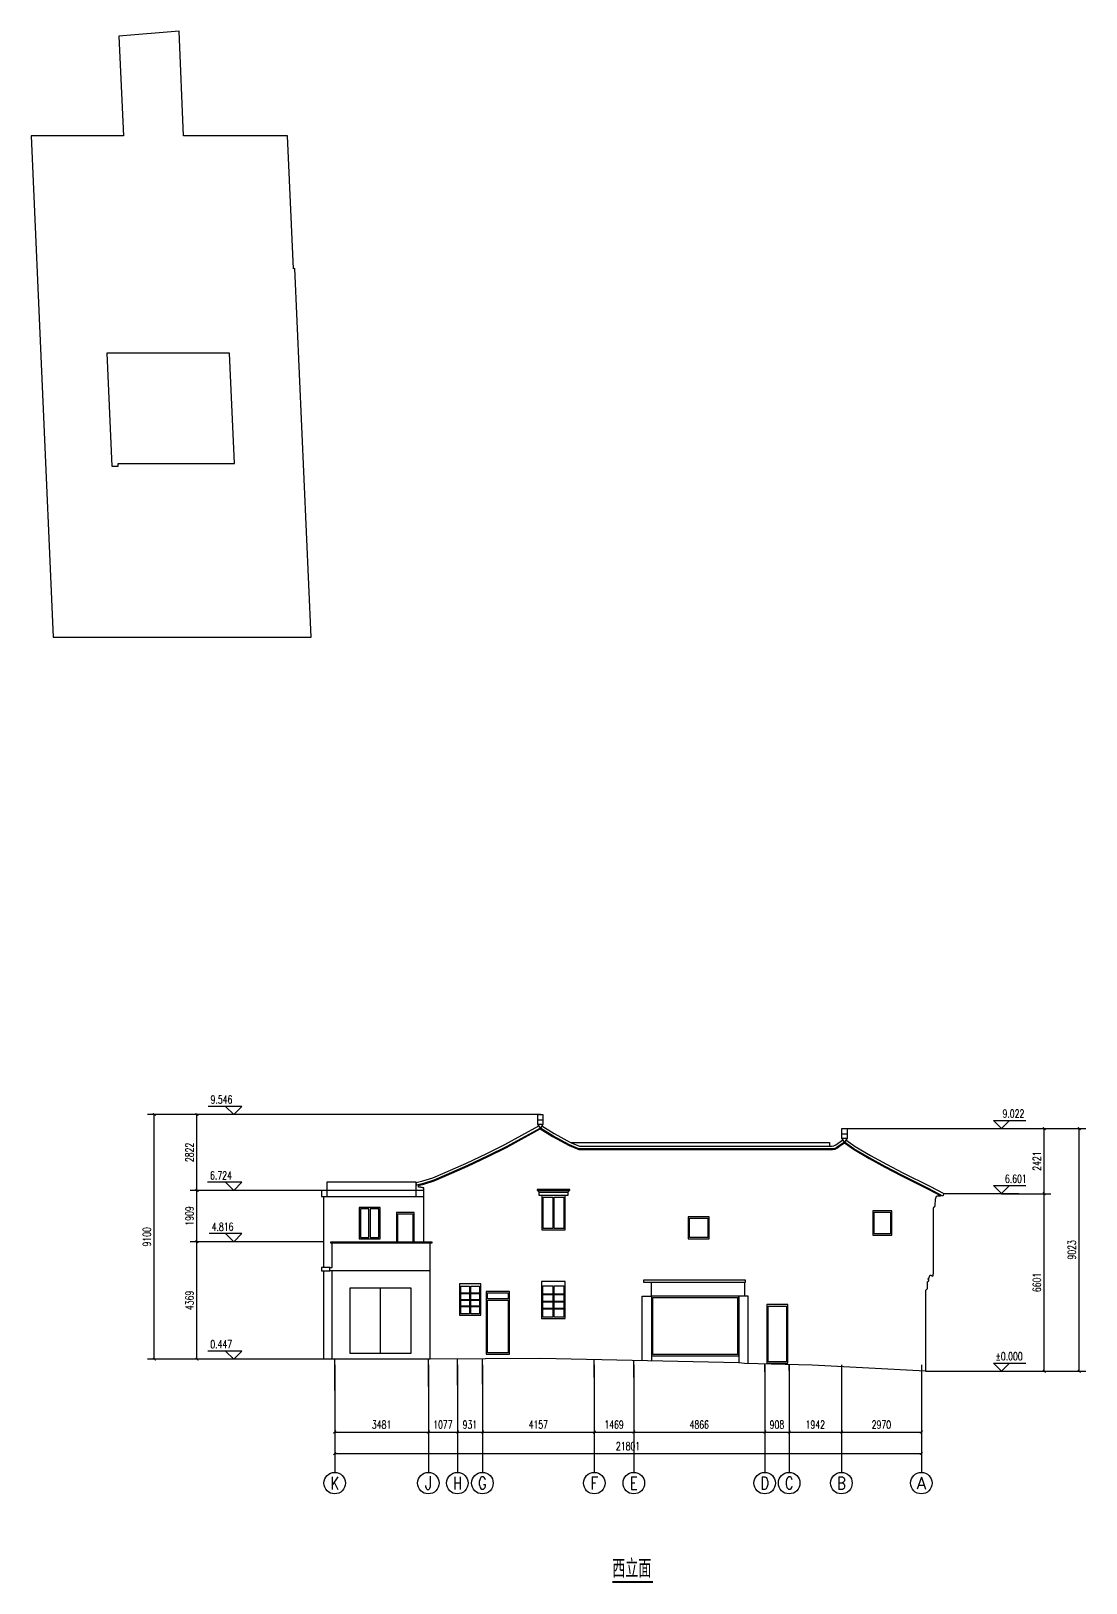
# Model space of a CAD drawing. Extents: x -20250 to 331240, y -699 to 63168.
# Drawn here: x 18308 to 57511, y -677 to 57031 of the extents above; entities that cross this region are included whole.
import ezdxf
from ezdxf.enums import TextEntityAlignment as Align

# ---------------------------------------------------------------- set-up
doc = ezdxf.new("R2010")
doc.units = 0
doc.header["$LTSCALE"] = 1000
doc.header["$MEASUREMENT"] = 0
for name, color, linetype in [('AXIS', 3, 'Continuous'), ('AXIS_TEXT', 7, 'Continuous'), ('DIM_ELEV', 3, 'Continuous'), ('DIM_SYMB', 3, 'Continuous'), ('DOTE', 1, 'Continuous'), ('PUB_DIM', 3, 'Continuous'), ('PUB_TEXT', 7, 'Continuous'), ('WALL', 9, 'Continuous'), ('窗', 4, 'Continuous'), ('门', 4, 'Continuous'), ('雨棚', 3, 'Continuous')]:
    doc.layers.add(name, color=color, linetype=linetype)
doc.styles.add('_TCH_AXIS', font='COMPLEX', dxfattribs={"bigfont": 'GBCBIG'})
doc.styles.add('_TCH_DIM', font='SIMPLEX', dxfattribs={"bigfont": 'GBCBIG'})
doc.styles.add('_TCH_DIM_T3', font='SIMPLEX', dxfattribs={"width": 0.705882, "bigfont": 'GBCBIG'})
doc.styles.add('COMPLEX', font='COMPLEX')
doc.styles.get("Standard").update_dxf_attribs({"font": 'gbenor.shx', "bigfont": 'gbcbig.shx'})
doc.dimstyles.new('_TCH_ARCH&&100', dxfattribs={"dimtxt": 297.5, "dimasz": 100, "dimexe": 250, "dimexo": 300, "dimgap": 126.25, "dimtad": 1, "dimdec": 0, "dimzin": 0, "dimdsep": 46, "dimtxsty": '_TCH_DIM_T3', "dimblk": 'ARCHTICK', "dimcen": 0.09, "dimclrt": 7, "dimazin": 2, "dimtfac": 1, "dimtdec": 0, "dimtix": 1, "dimtmove": 2, "dimatfit": 3, "dimfxl": 1, "dimtolj": 1, "dimtzin": 0, "dimarcsym": 0})

# ---------------------------------------------------------------- blocks, each defined once
blk = doc.blocks.new('_ArchTick')
at = {"color": 0, "linetype": 'ByBlock', "const_width": 0.4}
blk.add_lwpolyline([(-0.5, -0.5), (0.5, 0.5)], dxfattribs=at)
blk = doc.blocks.new('*D86')
at = {"layer": 'Defpoints', "color": 0, "transparency": 16777216}
for p in [(54373, 16220), (57261, 16220), (54373, 7198)]:
    blk.add_point(p, dxfattribs=at)
at = {"layer": 'PUB_DIM', "color": 0, "lineweight": -2, "transparency": 16777216}
for p, q in [((54673, 16220), (57511, 16220)), ((57261, 7198), (57261, 16220)), ((54673, 7198), (57511, 7198))]:
    blk.add_line(p, q, dxfattribs=at)
at = {"layer": 'PUB_DIM', "color": 0, "lineweight": -2, "transparency": 16777216, "xscale": 100, "yscale": 100, "zscale": 100}
for p, rotation in [((57261, 16220), 90), ((57261, 7198), 270)]:
    blk.add_blockref('_ArchTick', p, dxfattribs=dict(at, rotation=rotation))
at = {"layer": 'PUB_DIM', "color": 7, "transparency": 16777216, "insert": (56986, 11709), "char_height": 297.5, "attachment_point": 5, "rotation": 90, "style": '_TCH_DIM_T3'}
blk.add_mtext('\\A1;9023', dxfattribs=at)
blk = doc.blocks.new('*D87')
at = {"layer": 'Defpoints', "color": 0, "transparency": 16777216}
for p in [(54073, 13799), (55962, 13799), (54073, 7198)]:
    blk.add_point(p, dxfattribs=at)
at = {"layer": 'PUB_DIM', "color": 0, "lineweight": -2, "transparency": 16777216}
for p, q in [((54373, 13799), (56212, 13799)), ((55962, 7198), (55962, 13799)), ((54373, 7198), (56212, 7198))]:
    blk.add_line(p, q, dxfattribs=at)
at = {"layer": 'PUB_DIM', "color": 0, "lineweight": -2, "transparency": 16777216, "xscale": 100, "yscale": 100, "zscale": 100}
for p, rotation in [((55962, 13799), 90), ((55962, 7198), 270)]:
    blk.add_blockref('_ArchTick', p, dxfattribs=dict(at, rotation=rotation))
at = {"layer": 'PUB_DIM', "color": 7, "transparency": 16777216, "insert": (55687, 10498), "char_height": 297.5, "attachment_point": 5, "rotation": 90, "style": '_TCH_DIM_T3'}
blk.add_mtext('\\A1;6601', dxfattribs=at)
blk = doc.blocks.new('*D88')
at = {"layer": 'Defpoints', "color": 0, "transparency": 16777216}
for p in [(54073, 16220), (55962, 16220), (54073, 13799)]:
    blk.add_point(p, dxfattribs=at)
at = {"layer": 'PUB_DIM', "color": 0, "lineweight": -2, "transparency": 16777216}
for p, q in [((54373, 16220), (56212, 16220)), ((55962, 13799), (55962, 16220)), ((54373, 13799), (56212, 13799))]:
    blk.add_line(p, q, dxfattribs=at)
at = {"layer": 'PUB_DIM', "color": 0, "lineweight": -2, "transparency": 16777216, "xscale": 100, "yscale": 100, "zscale": 100}
for p, rotation in [((55962, 16220), 90), ((55962, 13799), 270)]:
    blk.add_blockref('_ArchTick', p, dxfattribs=dict(at, rotation=rotation))
at = {"layer": 'PUB_DIM', "color": 7, "transparency": 16777216, "insert": (55687, 15010), "char_height": 297.5, "attachment_point": 5, "rotation": 90, "style": '_TCH_DIM_T3'}
blk.add_mtext('\\A1;2421', dxfattribs=at)
blk = doc.blocks.new('*D89')
at = {"layer": 'Defpoints', "color": 0, "transparency": 16777216}
for p in [(22888, 16744), (25840, 16744), (25840, 7645)]:
    blk.add_point(p, dxfattribs=at)
at = {"layer": 'PUB_DIM', "color": 0, "lineweight": -2, "transparency": 16777216}
for p, q in [((25540, 16744), (22638, 16744)), ((22888, 7645), (22888, 16744)), ((25540, 7645), (22638, 7645))]:
    blk.add_line(p, q, dxfattribs=at)
at = {"layer": 'PUB_DIM', "color": 0, "lineweight": -2, "transparency": 16777216, "xscale": 100, "yscale": 100, "zscale": 100}
for p, rotation in [((22888, 16744), 90), ((22888, 7645), 270)]:
    blk.add_blockref('_ArchTick', p, dxfattribs=dict(at, rotation=rotation))
at = {"layer": 'PUB_DIM', "color": 7, "transparency": 16777216, "insert": (22613, 12194), "char_height": 297.5, "attachment_point": 5, "rotation": 90, "style": '_TCH_DIM_T3'}
blk.add_mtext('\\A1;9100', dxfattribs=at)
blk = doc.blocks.new('*D90')
at = {"layer": 'Defpoints', "color": 0, "transparency": 16777216}
for p in [(24474, 12014), (26140, 12014), (26140, 7645)]:
    blk.add_point(p, dxfattribs=at)
at = {"layer": 'PUB_DIM', "color": 0, "lineweight": -2, "transparency": 16777216}
for p, q in [((25840, 12014), (24224, 12014)), ((24474, 7645), (24474, 12014)), ((25840, 7645), (24224, 7645))]:
    blk.add_line(p, q, dxfattribs=at)
at = {"layer": 'PUB_DIM', "color": 0, "lineweight": -2, "transparency": 16777216, "xscale": 100, "yscale": 100, "zscale": 100}
for p, rotation in [((24474, 12014), 90), ((24474, 7645), 270)]:
    blk.add_blockref('_ArchTick', p, dxfattribs=dict(at, rotation=rotation))
at = {"layer": 'PUB_DIM', "color": 7, "transparency": 16777216, "insert": (24199, 9829), "char_height": 297.5, "attachment_point": 5, "rotation": 90, "style": '_TCH_DIM_T3'}
blk.add_mtext('\\A1;4369', dxfattribs=at)
blk = doc.blocks.new('*D91')
at = {"layer": 'Defpoints', "color": 0, "transparency": 16777216}
for p in [(24474, 13922), (26140, 13922), (26140, 12014)]:
    blk.add_point(p, dxfattribs=at)
at = {"layer": 'PUB_DIM', "color": 0, "lineweight": -2, "transparency": 16777216}
for p, q in [((25840, 13922), (24224, 13922)), ((24474, 12014), (24474, 13922)), ((25840, 12014), (24224, 12014))]:
    blk.add_line(p, q, dxfattribs=at)
at = {"layer": 'PUB_DIM', "color": 0, "lineweight": -2, "transparency": 16777216, "xscale": 100, "yscale": 100, "zscale": 100}
for p, rotation in [((24474, 13922), 90), ((24474, 12014), 270)]:
    blk.add_blockref('_ArchTick', p, dxfattribs=dict(at, rotation=rotation))
at = {"layer": 'PUB_DIM', "color": 7, "transparency": 16777216, "insert": (24199, 12968), "char_height": 297.5, "attachment_point": 5, "rotation": 90, "style": '_TCH_DIM_T3'}
blk.add_mtext('\\A1;1909', dxfattribs=at)
blk = doc.blocks.new('*D92')
at = {"layer": 'Defpoints', "color": 0, "transparency": 16777216}
for p in [(24474, 16744), (26140, 16744), (26140, 13922)]:
    blk.add_point(p, dxfattribs=at)
at = {"layer": 'PUB_DIM', "color": 0, "lineweight": -2, "transparency": 16777216}
for p, q in [((25840, 16744), (24224, 16744)), ((24474, 13922), (24474, 16744)), ((25840, 13922), (24224, 13922))]:
    blk.add_line(p, q, dxfattribs=at)
at = {"layer": 'PUB_DIM', "color": 0, "lineweight": -2, "transparency": 16777216, "xscale": 100, "yscale": 100, "zscale": 100}
for p, rotation in [((24474, 16744), 90), ((24474, 13922), 270)]:
    blk.add_blockref('_ArchTick', p, dxfattribs=dict(at, rotation=rotation))
at = {"layer": 'PUB_DIM', "color": 7, "transparency": 16777216, "insert": (24199, 15333), "char_height": 297.5, "attachment_point": 5, "rotation": 90, "style": '_TCH_DIM_T3'}
blk.add_mtext('\\A1;2822', dxfattribs=at)
blk = doc.blocks.new('*D123')
at = {"layer": 'AXIS', "color": 0, "lineweight": -2, "transparency": 16777216}
for p, q in [((48424, 7136), (48424, 4686)), ((51394, 7136), (51394, 4686)), ((48424, 4936), (51394, 4936))]:
    blk.add_line(p, q, dxfattribs=at)
at = {"layer": 'Defpoints', "color": 0, "transparency": 16777216}
for p in [(48424, 7436), (51394, 7436), (51394, 4936)]:
    blk.add_point(p, dxfattribs=at)
at = {"layer": 'AXIS', "color": 0, "lineweight": -2, "transparency": 16777216, "xscale": 100, "yscale": 100, "zscale": 100, "rotation": 180}
blk.add_blockref('_ArchTick', (48424, 4936), dxfattribs=at)
at = {"layer": 'AXIS', "color": 0, "lineweight": -2, "transparency": 16777216, "xscale": 100, "yscale": 100, "zscale": 100}
blk.add_blockref('_ArchTick', (51394, 4936), dxfattribs=at)
at = {"layer": 'AXIS', "color": 7, "transparency": 16777216, "insert": (49909, 5211), "char_height": 297.5, "attachment_point": 5, "style": '_TCH_DIM_T3'}
blk.add_mtext('\\A1;2970', dxfattribs=at)
blk = doc.blocks.new('*D124')
at = {"layer": 'AXIS', "color": 0, "lineweight": -2, "transparency": 16777216}
for p, q in [((46482, 7136), (46482, 4686)), ((48424, 7136), (48424, 4686)), ((46482, 4936), (48424, 4936))]:
    blk.add_line(p, q, dxfattribs=at)
at = {"layer": 'Defpoints', "color": 0, "transparency": 16777216}
for p in [(46482, 7436), (48424, 7436), (48424, 4936)]:
    blk.add_point(p, dxfattribs=at)
at = {"layer": 'AXIS', "color": 0, "lineweight": -2, "transparency": 16777216, "xscale": 100, "yscale": 100, "zscale": 100, "rotation": 180}
blk.add_blockref('_ArchTick', (46482, 4936), dxfattribs=at)
at = {"layer": 'AXIS', "color": 0, "lineweight": -2, "transparency": 16777216, "xscale": 100, "yscale": 100, "zscale": 100}
blk.add_blockref('_ArchTick', (48424, 4936), dxfattribs=at)
at = {"layer": 'AXIS', "color": 7, "transparency": 16777216, "insert": (47453, 5211), "char_height": 297.5, "attachment_point": 5, "style": '_TCH_DIM_T3'}
blk.add_mtext('\\A1;1942', dxfattribs=at)
blk = doc.blocks.new('*D125')
at = {"layer": 'AXIS', "color": 0, "lineweight": -2, "transparency": 16777216}
for p, q in [((45574, 7136), (45574, 4686)), ((46482, 7136), (46482, 4686)), ((45574, 4936), (46482, 4936))]:
    blk.add_line(p, q, dxfattribs=at)
at = {"layer": 'Defpoints', "color": 0, "transparency": 16777216}
for p in [(45574, 7436), (46482, 7436), (46482, 4936)]:
    blk.add_point(p, dxfattribs=at)
at = {"layer": 'AXIS', "color": 0, "lineweight": -2, "transparency": 16777216, "xscale": 100, "yscale": 100, "zscale": 100, "rotation": 180}
blk.add_blockref('_ArchTick', (45574, 4936), dxfattribs=at)
at = {"layer": 'AXIS', "color": 0, "lineweight": -2, "transparency": 16777216, "xscale": 100, "yscale": 100, "zscale": 100}
blk.add_blockref('_ArchTick', (46482, 4936), dxfattribs=at)
at = {"layer": 'AXIS', "color": 7, "transparency": 16777216, "insert": (46028, 5211), "char_height": 297.5, "attachment_point": 5, "style": '_TCH_DIM_T3'}
blk.add_mtext('\\A1;908', dxfattribs=at)
blk = doc.blocks.new('*D126')
at = {"layer": 'AXIS', "color": 0, "lineweight": -2, "transparency": 16777216}
for p, q in [((40708, 7136), (40708, 4686)), ((45574, 7136), (45574, 4686)), ((40708, 4936), (45574, 4936))]:
    blk.add_line(p, q, dxfattribs=at)
at = {"layer": 'Defpoints', "color": 0, "transparency": 16777216}
for p in [(40708, 7436), (45574, 7436), (45574, 4936)]:
    blk.add_point(p, dxfattribs=at)
at = {"layer": 'AXIS', "color": 0, "lineweight": -2, "transparency": 16777216, "xscale": 100, "yscale": 100, "zscale": 100, "rotation": 180}
blk.add_blockref('_ArchTick', (40708, 4936), dxfattribs=at)
at = {"layer": 'AXIS', "color": 0, "lineweight": -2, "transparency": 16777216, "xscale": 100, "yscale": 100, "zscale": 100}
blk.add_blockref('_ArchTick', (45574, 4936), dxfattribs=at)
at = {"layer": 'AXIS', "color": 7, "transparency": 16777216, "insert": (43141, 5211), "char_height": 297.5, "attachment_point": 5, "style": '_TCH_DIM_T3'}
blk.add_mtext('\\A1;4866', dxfattribs=at)
blk = doc.blocks.new('*D127')
at = {"layer": 'AXIS', "color": 0, "lineweight": -2, "transparency": 16777216}
for p, q in [((39239, 7136), (39239, 4686)), ((40708, 7136), (40708, 4686)), ((39239, 4936), (40708, 4936))]:
    blk.add_line(p, q, dxfattribs=at)
at = {"layer": 'Defpoints', "color": 0, "transparency": 16777216}
for p in [(39239, 7436), (40708, 7436), (40708, 4936)]:
    blk.add_point(p, dxfattribs=at)
at = {"layer": 'AXIS', "color": 0, "lineweight": -2, "transparency": 16777216, "xscale": 100, "yscale": 100, "zscale": 100, "rotation": 180}
blk.add_blockref('_ArchTick', (39239, 4936), dxfattribs=at)
at = {"layer": 'AXIS', "color": 0, "lineweight": -2, "transparency": 16777216, "xscale": 100, "yscale": 100, "zscale": 100}
blk.add_blockref('_ArchTick', (40708, 4936), dxfattribs=at)
at = {"layer": 'AXIS', "color": 7, "transparency": 16777216, "insert": (39974, 5211), "char_height": 297.5, "attachment_point": 5, "style": '_TCH_DIM_T3'}
blk.add_mtext('\\A1;1469', dxfattribs=at)
blk = doc.blocks.new('*D128')
at = {"layer": 'AXIS', "color": 0, "lineweight": -2, "transparency": 16777216}
for p, q in [((35082, 7136), (35082, 4686)), ((39239, 7136), (39239, 4686)), ((35082, 4936), (39239, 4936))]:
    blk.add_line(p, q, dxfattribs=at)
at = {"layer": 'Defpoints', "color": 0, "transparency": 16777216}
for p in [(35082, 7436), (39239, 7436), (39239, 4936)]:
    blk.add_point(p, dxfattribs=at)
at = {"layer": 'AXIS', "color": 0, "lineweight": -2, "transparency": 16777216, "xscale": 100, "yscale": 100, "zscale": 100, "rotation": 180}
blk.add_blockref('_ArchTick', (35082, 4936), dxfattribs=at)
at = {"layer": 'AXIS', "color": 0, "lineweight": -2, "transparency": 16777216, "xscale": 100, "yscale": 100, "zscale": 100}
blk.add_blockref('_ArchTick', (39239, 4936), dxfattribs=at)
at = {"layer": 'AXIS', "color": 7, "transparency": 16777216, "insert": (37161, 5211), "char_height": 297.5, "attachment_point": 5, "style": '_TCH_DIM_T3'}
blk.add_mtext('\\A1;4157', dxfattribs=at)
blk = doc.blocks.new('*D129')
at = {"layer": 'AXIS', "color": 0, "lineweight": -2, "transparency": 16777216}
for p, q in [((34152, 7136), (34152, 4686)), ((35082, 7136), (35082, 4686)), ((34152, 4936), (35082, 4936))]:
    blk.add_line(p, q, dxfattribs=at)
at = {"layer": 'Defpoints', "color": 0, "transparency": 16777216}
for p in [(34152, 7436), (35082, 7436), (35082, 4936)]:
    blk.add_point(p, dxfattribs=at)
at = {"layer": 'AXIS', "color": 0, "lineweight": -2, "transparency": 16777216, "xscale": 100, "yscale": 100, "zscale": 100, "rotation": 180}
blk.add_blockref('_ArchTick', (34152, 4936), dxfattribs=at)
at = {"layer": 'AXIS', "color": 0, "lineweight": -2, "transparency": 16777216, "xscale": 100, "yscale": 100, "zscale": 100}
blk.add_blockref('_ArchTick', (35082, 4936), dxfattribs=at)
at = {"layer": 'AXIS', "color": 7, "transparency": 16777216, "insert": (34617, 5211), "char_height": 297.5, "attachment_point": 5, "style": '_TCH_DIM_T3'}
blk.add_mtext('\\A1;931', dxfattribs=at)
blk = doc.blocks.new('*D130')
at = {"layer": 'AXIS', "color": 0, "lineweight": -2, "transparency": 16777216}
for p, q in [((33074, 7136), (33074, 4686)), ((34152, 7136), (34152, 4686)), ((33074, 4936), (34152, 4936))]:
    blk.add_line(p, q, dxfattribs=at)
at = {"layer": 'Defpoints', "color": 0, "transparency": 16777216}
for p in [(33074, 7436), (34152, 7436), (34152, 4936)]:
    blk.add_point(p, dxfattribs=at)
at = {"layer": 'AXIS', "color": 0, "lineweight": -2, "transparency": 16777216, "xscale": 100, "yscale": 100, "zscale": 100, "rotation": 180}
blk.add_blockref('_ArchTick', (33074, 4936), dxfattribs=at)
at = {"layer": 'AXIS', "color": 0, "lineweight": -2, "transparency": 16777216, "xscale": 100, "yscale": 100, "zscale": 100}
blk.add_blockref('_ArchTick', (34152, 4936), dxfattribs=at)
at = {"layer": 'AXIS', "color": 7, "transparency": 16777216, "insert": (33613, 5211), "char_height": 297.5, "attachment_point": 5, "style": '_TCH_DIM_T3'}
blk.add_mtext('\\A1;1077', dxfattribs=at)
blk = doc.blocks.new('*D131')
at = {"layer": 'AXIS', "color": 0, "lineweight": -2, "transparency": 16777216}
for p, q in [((29593, 7136), (29593, 4686)), ((33074, 7136), (33074, 4686)), ((29593, 4936), (33074, 4936))]:
    blk.add_line(p, q, dxfattribs=at)
at = {"layer": 'Defpoints', "color": 0, "transparency": 16777216}
for p in [(29593, 7436), (33074, 7436), (33074, 4936)]:
    blk.add_point(p, dxfattribs=at)
at = {"layer": 'AXIS', "color": 0, "lineweight": -2, "transparency": 16777216, "xscale": 100, "yscale": 100, "zscale": 100, "rotation": 180}
blk.add_blockref('_ArchTick', (29593, 4936), dxfattribs=at)
at = {"layer": 'AXIS', "color": 0, "lineweight": -2, "transparency": 16777216, "xscale": 100, "yscale": 100, "zscale": 100}
blk.add_blockref('_ArchTick', (33074, 4936), dxfattribs=at)
at = {"layer": 'AXIS', "color": 7, "transparency": 16777216, "insert": (31334, 5211), "char_height": 297.5, "attachment_point": 5, "style": '_TCH_DIM_T3'}
blk.add_mtext('\\A1;3481', dxfattribs=at)
blk = doc.blocks.new('*D132')
at = {"layer": 'AXIS', "color": 0, "lineweight": -2, "transparency": 16777216}
for p, q in [((29593, 7136), (29593, 3886)), ((51394, 7136), (51394, 3886)), ((29593, 4136), (51394, 4136))]:
    blk.add_line(p, q, dxfattribs=at)
at = {"layer": 'Defpoints', "color": 0, "transparency": 16777216}
for p in [(29593, 7436), (51394, 7436), (51394, 4136)]:
    blk.add_point(p, dxfattribs=at)
at = {"layer": 'AXIS', "color": 0, "lineweight": -2, "transparency": 16777216, "xscale": 100, "yscale": 100, "zscale": 100, "rotation": 180}
blk.add_blockref('_ArchTick', (29593, 4136), dxfattribs=at)
at = {"layer": 'AXIS', "color": 0, "lineweight": -2, "transparency": 16777216, "xscale": 100, "yscale": 100, "zscale": 100}
blk.add_blockref('_ArchTick', (51394, 4136), dxfattribs=at)
at = {"layer": 'AXIS', "color": 7, "transparency": 16777216, "insert": (40494, 4411), "char_height": 297.5, "attachment_point": 5, "style": '_TCH_DIM_T3'}
blk.add_mtext('\\A1;21801', dxfattribs=at)
blk = doc.blocks.new('_AXISO')
blk.add_circle((0, 0), 0.5)
at = {"layer": 'AXIS_TEXT', "style": 'COMPLEX', "width": 1.041667}
blk.add_attdef('A', text='', height=0.56, dxfattribs=at).set_placement((-0.25, -0.28), (0.25, -0.28), align=Align.FIT)

msp = doc.modelspace()

# ---------------------------------------------------------------- linework, layer by layer
for points in [[(19130.5, 34487), (28713.9, 34486.9), (28109.4, 48196.7), (28059.5, 48194.5), (27841.7, 53131.4), (23978.8, 53131.4), (23806.9, 57030.9), (21575.3, 56845.1), (21575.3, 56845.1), (21739.1, 53131.4), (18308.4, 53131.4)], [(25688.5, 45049.8), (21119.4, 45049.8), (21304.3, 40855.9), (21551.6, 40855.9), (21551.6, 40955.9), (25869, 40955.9)]]:
    msp.add_lwpolyline(points, close=True)
at = {"layer": 'AXIS'}
for p, q in [((29593.2, 7435.8), (29593.2, 3435.8)), ((33074.4, 7435.8), (33074.4, 3435.8)), ((34151.5, 7435.8), (34151.5, 3435.8)), ((35082.5, 7435.8), (35082.5, 3435.8)), ((39239.2, 7435.8), (39239.2, 3435.8)), ((40708.1, 7435.8), (40708.1, 3435.8)), ((45574.1, 7435.8), (45574.1, 3435.8)), ((46481.8, 7435.8), (46481.8, 3435.8)), ((48424.2, 7435.8), (48424.2, 3435.8)), ((51393.9, 7435.8), (51393.9, 3435.8))]:
    msp.add_line(p, q, dxfattribs=at)
at = {"layer": 'DIM_ELEV'}
for p, q in [((26140, 17044.3), (24885.5, 17044.3)), ((25840, 16744.3), (25540, 17044.3)), ((26581.7, 16744.3), (25540, 16744.3)), ((25840, 16744.3), (26140, 17044.3)), ((53944.3, 16220.4), (54672.6, 16220.4)), ((54372.6, 16220.4), (54072.6, 16520.4)), ((54072.6, 16520.4), (55281.1, 16520.4)), ((54372.6, 16220.4), (54672.6, 16520.4)), ((26140, 14222.3), (24862.5, 14222.3)), ((25840, 13922.3), (25540, 14222.3)), ((26581.7, 13922.3), (25540, 13922.3)), ((25840, 13922.3), (26140, 14222.3)), ((54372.6, 13799.2), (54072.6, 14099.2)), ((54072.6, 14099.2), (55281.1, 14099.2)), ((54372.6, 13799.2), (54672.6, 14099.2)), ((53944.3, 13799.2), (54672.6, 13799.2)), ((26140, 12313.8), (24931.5, 12313.8)), ((25840, 12013.8), (25540, 12313.8)), ((25840, 12013.8), (26140, 12313.8)), ((26581.7, 12013.8), (25540, 12013.8)), ((26140, 7944.6), (24874, 7944.6)), ((25840, 7644.6), (25540, 7944.6)), ((26581.7, 7644.6), (25540, 7644.6)), ((25840, 7644.6), (26140, 7944.6)), ((53944.3, 7197.7), (54672.6, 7197.7)), ((54372.6, 7197.7), (54072.6, 7497.7)), ((54072.6, 7497.7), (55281.1, 7497.7)), ((54372.6, 7197.7), (54672.6, 7497.7))]:
    msp.add_line(p, q, dxfattribs=at)
at = {"layer": 'DIM_SYMB', "const_width": 70}
msp.add_lwpolyline([(39905.4, -641.7), (41415.6, -641.7)], dxfattribs=at)
at = {"layer": 'DOTE'}
for p, q in [((29593.2, 6474.6, 0), (29593.2, 7644.6, 0)), ((33074.4, 6628.1, 0), (33074.4, 7644.6, 0)), ((34151.5, 6675.6, 0), (34151.5, 7649.6, 0)), ((35082.5, 6716.6, 0), (35082.5, 7656.4, 0)), ((39239.2, 6964.7, 0), (39239.2, 7636.7, 0)), ((40708.1, 6964.7, 0), (40708.1, 7603.6, 0)), ((45574.1, 7179.2, 0), (45574.1, 7478.3, 0)), ((46481.8, 7219.2, 0), (46481.8, 7456.2, 0))]:
    msp.add_line(p, q, dxfattribs=at)
at = {"layer": 'DOTE', "elevation": 0}
for points in [[(37235.1, 16744.3), (26140, 16744.3)], [(48534.7, 16220.4), (55018.4, 16220.4)], [(29187.1, 13922.3), (26140, 13922.3)], [(52234.1, 13799.2), (55018.4, 13799.2)], [(29187.1, 12013.8), (26140, 12013.8)], [(29187.1, 7644.6), (26140, 7644.6)], [(51545.3, 7197.7), (55018.4, 7197.7)]]:
    msp.add_lwpolyline(points, dxfattribs=at)
at = {"layer": 'WALL'}
for points in [[(37136.9, 16387.6, 0), (37136.9, 16547.8, 0), (37136.9, 16744.3, 0), (37333.2, 16744.3, 0), (37333.2, 16547.8, 0), (37333.2, 16387.6, 0)], [(48589.2, 15797.4, 0), (48934, 15552.4, 0), (49510.6, 15218, 0), (50095.1, 14892.4, 0), (50709, 14575.9, 0), (51703.6, 14076.8, 0), (52234.1, 13799.2, 0), (52188.2, 13711.4, 0), (51658.4, 13988.7, 0), (50664.1, 14487.6, 0), (50048.3, 14805.1, 0), (49461.6, 15131.8, 0), (48880.4, 15469, 0), (48534.7, 15714.6, 0), (48356.2, 15594.7, 0), (48268.8, 15529.1, 0), (48177.4, 15482.7, 0), (48090.9, 15460.6, 0), (38665.2, 15460.6, 0), (38314, 15614.5, 0), (37702.7, 15951.1, 0), (37235.1, 16238.6, 0), (35965.8, 15542.7, 0), (35288.9, 15206.6, 0), (34526.5, 14848.2, 0), (33739.4, 14494.6, 0), (33278.9, 14301.7, 0), (32899, 14176.8, 0), (32646.1, 14118, 0), (32623.6, 14214.5, 0), (32871.3, 14272.1, 0), (33241.6, 14393.6, 0), (33698.4, 14584.7, 0), (34485.1, 14938.2, 0), (35245.8, 15295.8, 0), (35919.9, 15630.5, 0), (37180.4, 16321.6, 0)], [(32683.2, 14126.6, 0), (32688.9, 14102.2, 0), (32906, 14152.7, 0), (33288.3, 14278.4, 0), (33749.8, 14471.7, 0), (34537, 14825.4, 0), (35299.8, 15184, 0), (35977.4, 15520.4, 0), (37234.3, 16209.5, 0), (37690, 15929.4, 0), (38302.9, 15591.9, 0), (38659.9, 15435.5, 0), (48094.1, 15435.5, 0), (48186.3, 15459.1, 0), (48282.1, 15507.7, 0), (48370.8, 15574.2, 0), (48534.3, 15684.1, 0), (48866.8, 15447.8, 0), (49449.2, 15110, 0), (50036.4, 14782.9, 0), (50652.7, 14465.2, 0), (51646.9, 13966.4, 0), (52114.1, 13721.9, 0), (52125.8, 13744.1, 0)], [(37136.9, 16547.8, 0), (37333.2, 16547.8, 0)], [(37289.6, 16321.3, 0), (37752.5, 16036.7, 0), (38357.9, 15703.4, 0), (38685.9, 15559.6, 0), (48078.4, 15559.6, 0), (48142.3, 15576, 0), (48216.2, 15613.5, 0), (48298.8, 15675.5, 0), (48480.2, 15797.3, 0)], [(48436.5, 15863.6, 0), (48436.5, 16023.9, 0), (48436.5, 16220.4, 0), (48632.8, 16220.4, 0), (48632.8, 16023.9, 0), (48632.8, 15863.6, 0)], [(38351.4, 15707, 0), (47982.6, 15707, 0), (47982.6, 15559.6, 0)], [(48436.5, 16023.9, 0), (48632.8, 16023.9, 0)], [(32900.8, 13922.3, 0), (29096.2, 13922.3, 0), (29096.2, 13691.1, 0), (32900.8, 13691.1, 0)], [(32900.8, 12013.8, 0), (32900.8, 14013.1, 0), (32849.2, 14013.1, 0), (32849.2, 14031.3, 0), (32787.8, 14031.3, 0), (32787.8, 14043.6, 0), (32700.9, 14043.6, 0), (32700.9, 14105, 0)], [(38289.6, 13918.2, 0), (38257, 13843.4, 0), (37194.6, 13843.4, 0), (37162.1, 13918.2, 0)], [(52103.8, 13727.3, 0), (52085.7, 13703.7, 0), (51964.2, 13703.7, 0), (51962.3, 13697.4, 0), (51955, 13689.8, 0), (51946.8, 13683.4, 0), (51937.3, 13679.4, 0), (51934, 13650.4, 0), (51929.5, 13642.2, 0), (51924.3, 13637.7, 0), (51919, 13634.7, 0), (51917.9, 13609.9, 0), (51913.9, 13605.9, 0), (51905.1, 13602.2, 0), (51891.4, 13336.3, 0), (51887.1, 13327.5, 0), (51884.4, 13320.8, 0), (51878.5, 13307.9, 0), (51872.9, 13302.5, 0), (51861.7, 13295.7, 0), (51850.5, 13290.6, 0), (51849.4, 13282.8, 0), (51845.9, 13278.3, 0), (51841.2, 13275.5, 0), (51836.4, 13272.3, 0), (51836.4, 10801, 0), (51818.6, 10787.8, 0), (51816.4, 10777.2, 0), (51819.3, 10744.4, 0), (51809, 10741.2, 0), (51806.7, 10735.7, 0), (51813.2, 10728.7, 0), (51812.8, 10723.8, 0), (51805.4, 10724.8, 0), (51773.7, 10744, 0), (51755.3, 10753.1, 0), (51737.8, 10759, 0), (51727.7, 10759, 0), (51714.5, 10752.4, 0), (51702.1, 10744.3, 0), (51695.2, 10736.4, 0), (51687.3, 10723.2, 0), (51684.1, 10707, 0), (51681.1, 10691.6, 0), (51674.9, 10672.3, 0), (51668.5, 10657.3, 0), (51655.3, 10647, 0), (51643.7, 10640.1, 0), (51630.6, 10631.9, 0), (51661.1, 10591.4, 0), (51663.2, 10580.4, 0), (51662.7, 10571.1, 0), (51660.1, 10562.7, 0), (51654.4, 10554.6, 0), (51645.4, 10545.4, 0), (51645, 10538.5, 0), (51641.8, 10528.8, 0), (51635, 10522.7, 0), (51625.4, 10517.9, 0), (51610.9, 10513.1, 0), (51610.9, 10278.2, 0), (51609.2, 10265.7, 0), (51606, 10257.2, 0), (51597.1, 10252.8, 0), (51594.1, 10239.2, 0), (51588.3, 10231.6, 0), (51577.7, 10225, 0), (51567.8, 10223.1, 0), (51564.3, 10213.6, 0), (51555.6, 10204.7, 0), (51545.3, 10198.9, 0), (51545.3, 7197.7, 0), (47336.5, 7427.8, 0), (44821.4, 7488.9, 0), (44614.8, 7508.5, 0), (37250.9, 7674.4, 0), (33145.8, 7644.6, 0), (29187.1, 7644.6, 0)], [(29187.1, 11054.8, 0), (29187.1, 13691.1, 0)], [(38257, 13843.4, 0), (38257, 13725.1, 0), (37194.6, 13725.1, 0), (37194.6, 13843.4, 0)], [(33145.8, 10934.2, 0), (29410.3, 10934.2, 0), (29410.3, 11054.8, 0), (29501.1, 11054.8, 0), (29501.1, 11961.1, 0)], [(33145.8, 7644.6, 0), (33145.8, 11961.1, 0)], [(29410.3, 11054.8, 0), (29096.2, 11054.8, 0), (29096.2, 10934.2, 0), (29410.3, 10934.2, 0)], [(29187.1, 7644.6, 0), (29187.1, 10934.2, 0)], [(29501.1, 7644.6, 0), (29501.1, 10934.2, 0)], [(41359.9, 9984.4, 0), (41359.9, 10511.1, 0)], [(44828.6, 9984.4, 0), (44828.6, 10511.1, 0)], [(41018.3, 7589.6, 0), (41018.3, 9984.4, 0), (41359.9, 9984.4, 0), (41359.9, 7581.9, 0)], [(44956.4, 7485.7, 0), (44956.4, 9984.4, 0), (44614.8, 9984.4, 0), (44614.8, 7508.5, 0)]]:
    msp.add_polyline3d(points, dxfattribs=at)
for points in [[(37235.1, 16238.6, 0), (37136.9, 16387.6, 0), (37333.2, 16387.6, 0)], [(48534.7, 15714.6, 0), (48436.5, 15863.6, 0), (48632.8, 15863.6, 0)], [(38328.6, 13956.7, 0), (37123.1, 13956.7, 0), (37123.1, 13918.2, 0), (38328.6, 13918.2, 0)], [(29447.1, 11961.1, 0), (29447.1, 12013.8, 0), (33199.9, 12013.8, 0), (33199.9, 11961.1, 0)], [(44861.2, 10577.2, 0), (41073, 10577.2, 0), (41073, 10511.1, 0), (44861.2, 10511.1, 0)]]:
    msp.add_polyline3d(points, close=True, dxfattribs=at)
at = {"layer": '窗'}
for points in [[(31278.5, 13287.4, 0), (30502, 13287.4, 0), (30502, 12117.2, 0), (31278.5, 12117.2, 0)], [(38157.6, 13725.1, 0), (37294, 13725.1, 0), (37294, 12448.3, 0), (38157.6, 12448.3, 0)], [(37344, 13675.1, 0), (37700.8, 13675.1, 0), (37700.8, 12498.3, 0), (37344, 12498.3, 0)], [(37750.8, 13675.1, 0), (38107.6, 13675.1, 0), (38107.6, 12498.3, 0), (37750.8, 12498.3, 0)], [(30865.3, 13237.4, 0), (30552, 13237.4, 0), (30552, 12167.2, 0), (30865.3, 12167.2, 0)], [(30915.3, 13237.4, 0), (30915.3, 12167.2, 0), (31228.5, 12167.2, 0), (31228.5, 13237.4, 0)], [(43514.5, 12933.6, 0), (42724.1, 12933.6, 0), (42724.1, 12122.3, 0), (43514.5, 12122.3, 0)], [(42774.1, 12883.6, 0), (43464.5, 12883.6, 0), (43464.5, 12172.3, 0), (42774.1, 12172.3, 0)], [(50292.5, 13162.8, 0), (49587.3, 13162.8, 0), (49587.3, 12250.5, 0), (50292.5, 12250.5, 0)], [(49637.3, 13112.8, 0), (50242.5, 13112.8, 0), (50242.5, 12300.5, 0), (49637.3, 12300.5, 0)], [(35029.4, 10441.7, 0), (34227.8, 10441.7, 0), (34227.8, 9281.7, 0), (35029.4, 9281.7, 0)], [(38157.6, 10531.3, 0), (37281.9, 10531.3, 0), (37281.9, 9162.7, 0), (38157.6, 9162.7, 0)], [(34277.8, 10355.4, 0), (34603.7, 10355.4, 0), (34603.7, 9331.7, 0), (34277.8, 9331.7, 0)], [(34653.6, 10355.4, 0), (34979.4, 10355.4, 0), (34979.4, 9331.7, 0), (34653.6, 9331.7, 0)], [(37331.9, 10370, 0), (37694.7, 10370, 0), (37694.7, 9212.7, 0), (37331.9, 9212.7, 0)], [(37744.7, 10370, 0), (38107.6, 10370, 0), (38107.6, 9212.7, 0), (37744.7, 9212.7, 0)]]:
    msp.add_polyline3d(points, close=True, dxfattribs=at)
for points in [[(34277.8, 10114.4, 0), (34603.7, 10114.4, 0)], [(34277.8, 10087.5, 0), (34603.7, 10087.5, 0)], [(34277.8, 9868.6, 0), (34603.7, 9868.6, 0)], [(34277.8, 9841.7, 0), (34603.7, 9841.7, 0)], [(34653.6, 10114.4, 0), (34979.4, 10114.4, 0)], [(34653.6, 10087.5, 0), (34979.4, 10087.5, 0)], [(34653.6, 9868.6, 0), (34979.4, 9868.6, 0)], [(34653.6, 9841.7, 0), (34979.4, 9841.7, 0)], [(37331.9, 10079.5, 0), (37694.7, 10079.5, 0)], [(37331.9, 10052.6, 0), (37694.7, 10052.6, 0)], [(37744.7, 10079.5, 0), (38107.6, 10079.5, 0)], [(37744.7, 10052.6, 0), (38107.6, 10052.6, 0)], [(34277.8, 9633.8, 0), (34603.7, 9633.8, 0)], [(34277.8, 9606.9, 0), (34603.7, 9606.9, 0)], [(34653.6, 9633.8, 0), (34979.4, 9633.8, 0)], [(34653.6, 9606.9, 0), (34979.4, 9606.9, 0)], [(37331.9, 9804.1, 0), (37694.7, 9804.1, 0)], [(37331.9, 9777.1, 0), (37694.7, 9777.1, 0)], [(37331.9, 9540.4, 0), (37694.7, 9540.4, 0)], [(37331.9, 9513.5, 0), (37694.7, 9513.5, 0)], [(37744.7, 9804.1, 0), (38107.6, 9804.1, 0)], [(37744.7, 9777.1, 0), (38107.6, 9777.1, 0)], [(37744.7, 9540.4, 0), (38107.6, 9540.4, 0)], [(37744.7, 9513.5, 0), (38107.6, 9513.5, 0)]]:
    msp.add_polyline3d(points, dxfattribs=at)
at = {"layer": '门'}
for points in [[(32550.7, 12013.7, 0), (32550.7, 13103.5, 0), (31888.2, 13103.5, 0), (31888.2, 12013.7, 0)], [(31938.2, 12013.7, 0), (31938.2, 13053.5, 0), (32500.7, 13053.5, 0), (32500.7, 12013.7, 0)], [(31293.7, 7864.9, 0), (31293.7, 10290.2, 0)]]:
    msp.add_polyline3d(points, dxfattribs=at)
for points in [[(32436.6, 10290.2, 0), (30150.9, 10290.2, 0), (30150.9, 7864.9, 0), (32436.6, 7864.9, 0)], [(36092.4, 10158.2, 0), (35216.1, 10158.2, 0), (35216.1, 7833.1, 0), (36092.4, 7833.1, 0)], [(35266.1, 9886.6, 0), (35266.1, 10108.2, 0), (36042.4, 10108.2, 0), (36042.4, 9886.6, 0)], [(35266.1, 9836.6, 0), (36042.4, 9836.6, 0), (36042.4, 7883.1, 0), (35266.1, 7883.1, 0)], [(44614.8, 9984.4, 0), (41359.9, 9984.4, 0), (41359.9, 7764.5, 0), (44614.8, 7764.5, 0)], [(41409.9, 9934.4, 0), (44564.8, 9934.4, 0), (44564.8, 7814.5, 0), (41409.9, 7814.5, 0)], [(46436.2, 9672, 0), (45650.4, 9672, 0), (45650.4, 7491.1, 0), (46436.2, 7491.1, 0)], [(45700.4, 9622, 0), (46386.2, 9622, 0), (46386.2, 7541.1, 0), (45700.4, 7541.1, 0)]]:
    msp.add_polyline3d(points, close=True, dxfattribs=at)
at = {"layer": '雨棚'}
msp.add_polyline3d([(32623.6, 14221.3, 0), (29296, 14221.3, 0), (29296, 13691, 0), (32623.6, 13691, 0)], close=True, dxfattribs=at)

# ---------------------------------------------------------------- block references
at = {"layer": 'AXIS'}
ref = msp.add_blockref('_AXISO', (29593.2, 3035.8), dxfattribs=dict(at, xscale=800, yscale=800, zscale=800))
ref.add_attrib('A', 'K', dxfattribs={"layer": 'AXIS_TEXT', "height": 465.9, "style": '_TCH_AXIS', "width": 0.736842}).set_placement((29437.9, 2802.9), (29748.5, 2802.9), align=Align.FIT)
ref = msp.add_blockref('_AXISO', (33074.4, 3035.8), dxfattribs=dict(at, xscale=800, yscale=800, zscale=800))
ref.add_attrib('A', 'J', dxfattribs={"layer": 'AXIS_TEXT', "height": 505.6, "style": '_TCH_AXIS', "width": 0.909091}).set_placement((32954, 2783), (33194.8, 2783), align=Align.FIT)
ref = msp.add_blockref('_AXISO', (34151.5, 3035.8), dxfattribs=dict(at, xscale=800, yscale=800, zscale=800))
ref.add_attrib('A', 'H', dxfattribs={"layer": 'AXIS_TEXT', "height": 465.9, "style": '_TCH_AXIS', "width": 0.7}).set_placement((33996.2, 2802.9), (34306.8, 2802.9), align=Align.FIT)
ref = msp.add_blockref('_AXISO', (35082.5, 3035.8), dxfattribs=dict(at, xscale=800, yscale=800, zscale=800))
ref.add_attrib('A', 'G', dxfattribs={"layer": 'AXIS_TEXT', "height": 455.7, "style": '_TCH_AXIS', "width": 0.833333}).set_placement((34919.7, 2808), (35245.2, 2808), align=Align.FIT)
ref = msp.add_blockref('_AXISO', (39239.2, 3035.8), dxfattribs=dict(at, xscale=800, yscale=800, zscale=800))
ref.add_attrib('A', 'F', dxfattribs={"layer": 'AXIS_TEXT', "height": 476.1, "style": '_TCH_AXIS', "width": 0.8125}).set_placement((39091.8, 2797.8), (39386.5, 2797.8), align=Align.FIT)
ref = msp.add_blockref('_AXISO', (40708.1, 3035.8), dxfattribs=dict(at, xscale=800, yscale=800, zscale=800))
ref.add_attrib('A', 'E', dxfattribs={"layer": 'AXIS_TEXT', "height": 476.1, "style": '_TCH_AXIS', "width": 0.8125}).set_placement((40560.7, 2797.8), (40855.5, 2797.8), align=Align.FIT)
ref = msp.add_blockref('_AXISO', (45574.1, 3035.8), dxfattribs=dict(at, xscale=800, yscale=800, zscale=800))
ref.add_attrib('A', 'D', dxfattribs={"layer": 'AXIS_TEXT', "height": 465.9, "style": '_TCH_AXIS', "width": 0.823529}).set_placement((45418.8, 2802.9), (45729.4, 2802.9), align=Align.FIT)
ref = msp.add_blockref('_AXISO', (46481.8, 3035.8), dxfattribs=dict(at, xscale=800, yscale=800, zscale=800))
ref.add_attrib('A', 'C', dxfattribs={"layer": 'AXIS_TEXT', "height": 455.7, "style": '_TCH_AXIS'}).set_placement((46319, 2808), (46644.5, 2808), align=Align.FIT)
ref = msp.add_blockref('_AXISO', (48424.2, 3035.8), dxfattribs=dict(at, xscale=800, yscale=800, zscale=800))
ref.add_attrib('A', 'B', dxfattribs={"layer": 'AXIS_TEXT', "height": 465.9, "style": '_TCH_AXIS', "width": 0.823529}).set_placement((48268.9, 2802.9), (48579.5, 2802.9), align=Align.FIT)
ref = msp.add_blockref('_AXISO', (51393.9, 3035.8), dxfattribs=dict(at, xscale=800, yscale=800, zscale=800))
ref.add_attrib('A', 'A', dxfattribs={"layer": 'AXIS_TEXT', "height": 445.4, "style": '_TCH_AXIS', "width": 0.888889}).set_placement((51224.2, 2813.1), (51563.5, 2813.1), align=Align.FIT)

# ---------------------------------------------------------------- texts
at = {"layer": 'PUB_TEXT', "style": '_TCH_DIM', "width": 0.705882}
for s, p in [('9.546', (24980, 17149.3)), ('9.022', (54411.1, 16625.4)), ('6.724', (24960, 14327.3)), ('6.601', (54501.1, 14204.2)), ('4.816', (25020, 12418.8)), ('0.447', (24970, 8049.6)), ('%%P0.000', (54151.1, 7602.7))]:
    msp.add_text(s, height=297.5, dxfattribs=at).set_placement(p)
at = {"layer": 'PUB_TEXT'}
msp.add_text('西立面', height=675.18, dxfattribs=at).set_placement((39905.4, -479.3))

# ---------------------------------------------------------------- dimensions: what is measured, and where the dimension line sits
at = {"layer": 'AXIS'}
for p1, p2, distance, picture, middle in [((29593.2, 7435.8), (33074.4, 7435.8), -2500, '*D131', (31333.8, 5210.8)), ((29593.2, 7435.8), (51393.9, 7435.8), -3300, '*D132', (40493.5, 4410.8)), ((33074.4, 7435.8), (34151.5, 7435.8), -2500, '*D130', (33613, 5210.8)), ((34151.5, 7435.8), (35082.5, 7435.8), -2500, '*D129', (34617, 5210.8)), ((35082.5, 7435.8), (39239.2, 7435.8), -2500, '*D128', (37160.8, 5210.8)), ((39239.2, 7435.8), (40708.1, 7435.8), -2500, '*D127', (39973.6, 5210.8)), ((40708.1, 7435.8), (45574.1, 7435.8), -2500, '*D126', (43141.1, 5210.8)), ((45574.1, 7435.8), (46481.8, 7435.8), -2500, '*D125', (46027.9, 5210.8)), ((46481.8, 7435.8), (48424.2, 7435.8), -2500, '*D124', (47453, 5210.8)), ((48424.2, 7435.8), (51393.9, 7435.8), -2500, '*D123', (49909, 5210.8))]:
    dim = msp.add_aligned_dim(p1=p1, p2=p2, distance=distance, dimstyle='_TCH_ARCH&&100', dxfattribs=at)
    dim.commit()
    dim.dimension.update_dxf_attribs({"geometry": picture, "text_midpoint": middle})
at = {"layer": 'PUB_DIM'}
for p1, p2, distance, picture, middle in [((25840, 7644.6), (25840, 16744.3), 2951.5, '*D89', (22613.5, 12194.5)), ((26140, 13922.3), (26140, 16744.3), 1665.6, '*D92', (24199.4, 15333.3)), ((54072.6, 13799.2), (54072.6, 16220.4), -1889.6, '*D88', (55687.2, 15009.8)), ((54372.6, 7197.7), (54372.6, 16220.4), -2888.6, '*D86', (56986.3, 11709.1)), ((26140.0121826, 12013.7757738), (26140.0121826, 13922.2757738), 1665.5813949, '*D91', (24199.4307877, 12968.0257738)), ((54072.6289, 7197.7445), (54072.6289, 13799.2133), -1889.5983, '*D87', (55687.2272, 10498.4789)), ((26140, 7644.6), (26140, 12013.8), 1665.6, '*D90', (24199.4, 9829.2))]:
    dim = msp.add_aligned_dim(p1=p1, p2=p2, distance=distance, dimstyle='_TCH_ARCH&&100', dxfattribs=at)
    dim.commit()
    dim.dimension.update_dxf_attribs({"geometry": picture, "text_midpoint": middle})

doc.saveas('drawing.dxf')
